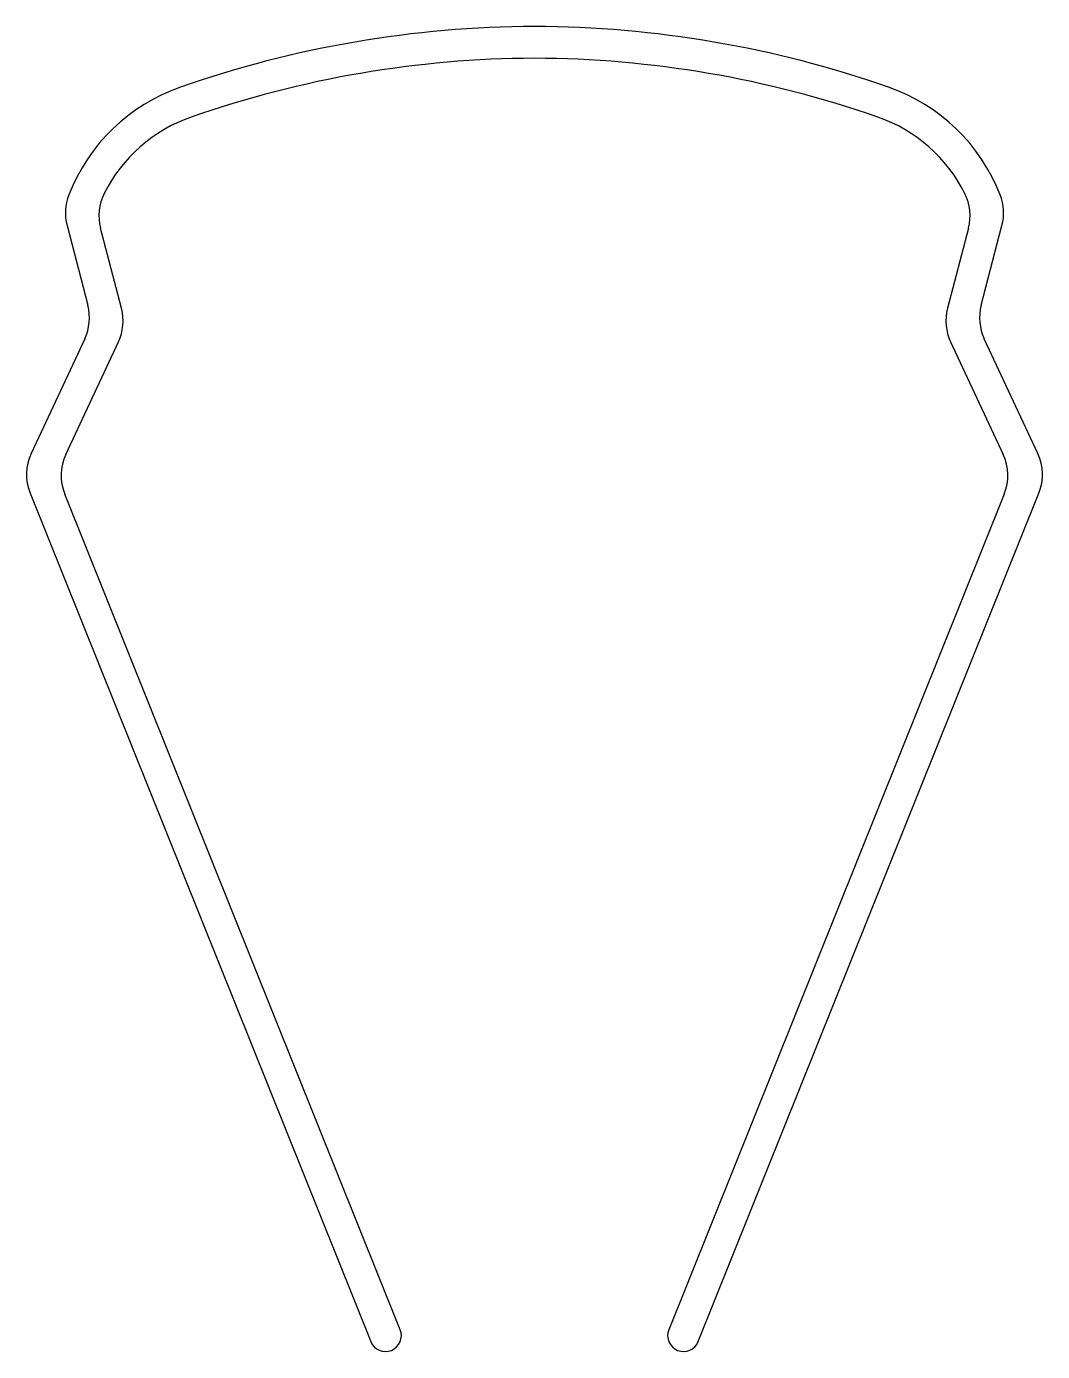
# Model space of a CAD drawing. Extents: x -2.56 to 2.56, y -0.01 to 6.67.
import ezdxf

# ---------------------------------------------------------------- set-up
doc = ezdxf.new("R2010")
doc.units = 0
doc.header["$MEASUREMENT"] = 0
doc.layers.get('0').update_dxf_attribs({"linetype": 'CONTINUOUS'})

msp = doc.modelspace()

# ---------------------------------------------------------------- linework, layer by layer
at = {"color": 7, "linetype": 'CONTINUOUS'}
for p, q in [((-2.3543, 5.6639), (-2.2496, 5.2625)), ((-2.0802, 5.2471), (-2.1854, 5.6504)), ((2.1854, 5.6504), (2.0802, 5.2471)), ((2.2496, 5.2625), (2.3543, 5.6639)), ((-2.265, 5.0937), (-2.5349, 4.5155)), ((-2.3605, 4.5107), (-2.0956, 5.0782)), ((2.0956, 5.0782), (2.3605, 4.5107)), ((2.5349, 4.5155), (2.265, 5.0937)), ((-2.5403, 4.3166), (-0.8249, 0.0444)), ((-0.6764, 0.104), (-2.366, 4.3118)), ((2.366, 4.3118), (0.6764, 0.104)), ((0.8249, 0.0444), (2.5403, 4.3166))]:
    msp.add_line(p, q, dxfattribs=at)
for centre, radius, start, end in [((0.0194, 1.1958), 5.4704, 90.20325, 109.22869), ((-0.0194, 1.1958), 5.4704, 70.77131, 89.79675), ((0.0194, 1.1958), 5.3104, 90.20937, 109.22869), ((-0.0194, 1.1958), 5.3104, 70.77131, 89.79063), ((-1.4743, 5.4782), 0.9349, 109.22869, 158.69668), ((1.4743, 5.4782), 0.9349, 21.30332, 70.77131), ((-1.4743, 5.4782), 0.7749, 109.22869, 153.36872), ((1.4743, 5.4782), 0.7749, 26.63128, 70.77131), ((-2.1124, 5.727), 0.25, 158.69668, 194.61946), ((-1.9435, 5.7135), 0.25, 153.36872, 194.61946), ((1.9435, 5.7135), 0.25, 345.38054, 26.63128), ((2.1124, 5.727), 0.25, 345.38054, 21.30332), ((-2.4915, 5.1994), 0.25, 334.97268, 14.61946), ((-2.3221, 5.184), 0.25, 334.97268, 14.61946), ((2.3221, 5.184), 0.25, 165.38054, 205.02732), ((2.4915, 5.1994), 0.25, 165.38054, 205.02732), ((-2.3084, 4.4098), 0.25, 154.97268, 201.87794), ((-2.134, 4.405), 0.25, 154.97268, 201.87794), ((2.134, 4.405), 0.25, 338.12206, 25.02732), ((2.3084, 4.4098), 0.25, 338.12206, 25.02732), ((-0.7506, 0.0742), 0.08, 201.87794, 21.87794), ((0.7506, 0.0742), 0.08, 158.12206, 338.12206)]:
    msp.add_arc(centre, radius, start, end, dxfattribs=at)

doc.saveas('drawing.dxf')
